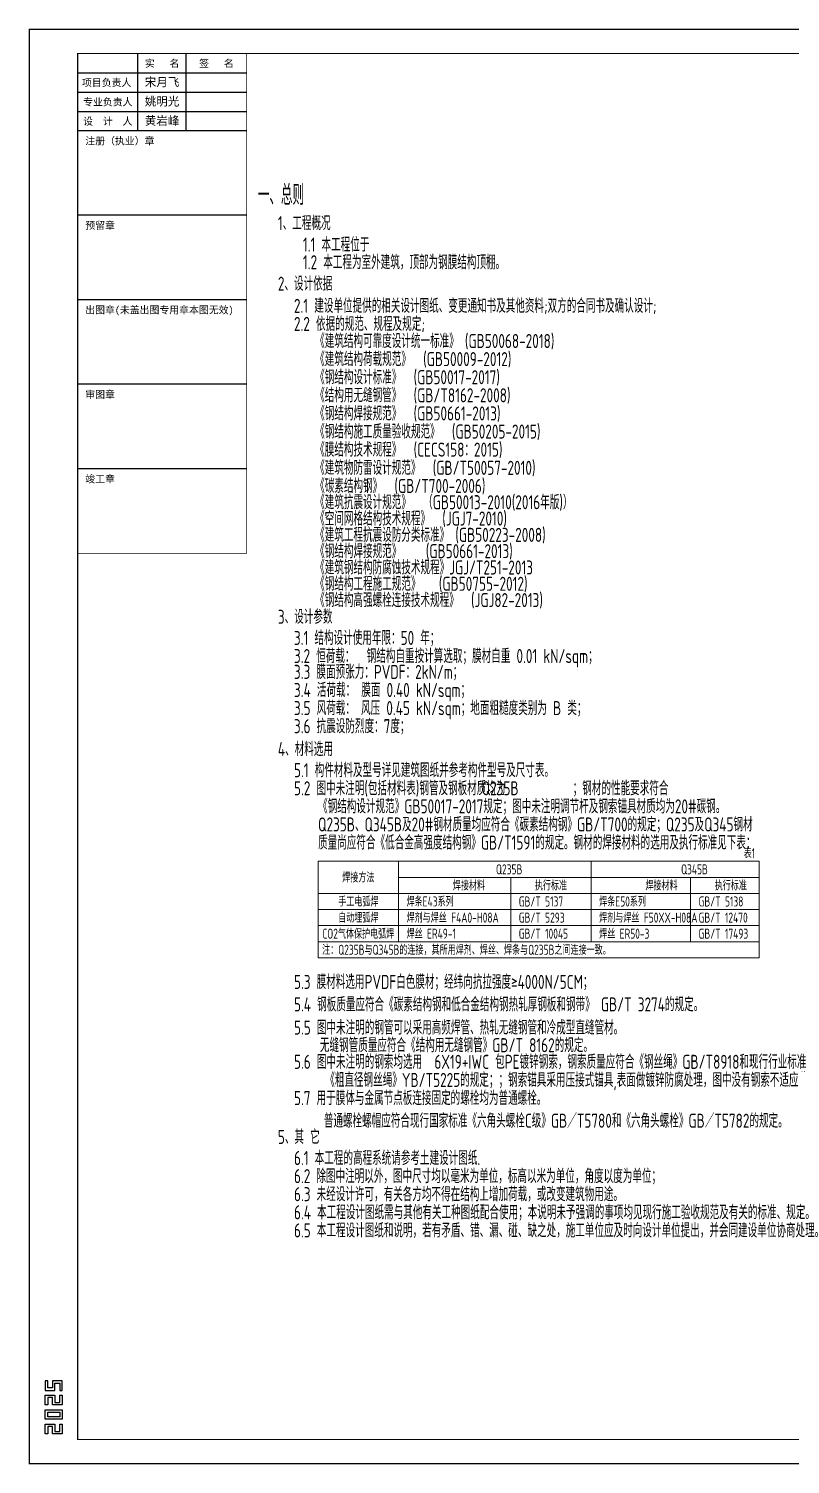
# Model space of a CAD drawing. Header units: millimetres. Extents: x -145765 to 32960, y 14307 to 133157.
# Drawn here: x -73192 to -66885, y 121059 to 132949 of the extents above; entities that cross this region are included whole.
import ezdxf
from ezdxf.enums import TextEntityAlignment as Align

# ---------------------------------------------------------------- set-up
doc = ezdxf.new("R2010")
doc.units = ezdxf.units.MM
doc.header["$LTSCALE"] = 1000
for name, color, linetype in [('0-cxFrame', 155, 'Continuous'), ('A-TEXT', 61, 'Continuous'), ('qianming', 155, 'Continuous')]:
    doc.layers.add(name, color=color, linetype=linetype)
doc.layers.add('0-cxText', color=131, linetype='Continuous', lineweight=25)
doc.layers.add('COMMENT', color=2, linetype='Continuous', lineweight=13)
doc.styles.add('cx_biaoti', font='')
doc.styles.add('cx_tuming', font='')
doc.styles.add('cx_tuqian1', font='')
doc.styles.add('DIM', font='gbenor.shx', dxfattribs={"width": 0.72, "bigfont": 'gbcbig.shx'})
doc.styles.add('图框宋体', font='', dxfattribs={"width": 0.75})
doc.styles.add('黑体', font='@TSSDENG', dxfattribs={"width": 0.9, "bigfont": '@TSSDCHN'})
doc.styles.get('cx_biaoti').set_extended_font_data('SimSun')
doc.styles.get('cx_tuming').set_extended_font_data('SimHei')
doc.styles.get('cx_tuqian1').set_extended_font_data('SimSun')
doc.styles.get('图框宋体').set_extended_font_data('SimSun')

# ---------------------------------------------------------------- blocks, each defined once
blk = doc.blocks.new('zjcx_lan_xinxi(Dragon)')
for p, q in [((7000, -3200), (0, -3200)), ((7000, -6700), (0, -6700)), ((7000, -10200), (0, -10200)), ((7000, -13700), (0, -13700)), ((7000, -17200), (0, -17200))]:
    blk.add_line(p, q)
at = {"const_width": 25}
blk.add_lwpolyline([(0, -20700), (7000, -20700), (7000, 0), (0, 0)], close=True, dxfattribs=at)
for points in [[(2500, -3200), (2500, 0)], [(4500, -3200), (4500, 0)], [(0, -800), (7000, -800)], [(0, -1600), (7000, -1600)], [(0, -2400), (7000, -2400)]]:
    blk.add_lwpolyline(points)
for points in [[(7000, -3200), (7000, 0)], [(0, -3200), (7000, -3200)], [(0, -20700), (7000, -20700), (7000, -3200)], [(0, -20700), (7000, -20700)]]:
    blk.add_lwpolyline(points, dxfattribs=at)
at = {"style": '图框宋体'}
for s, p in [('实   名', (3500, -400)), ('签   名', (5750, -400)), ('项目负责人', (1204, -1200)), ('专业负责人', (1250, -2000)), ('设  计  人', (1250, -2800))]:
    blk.add_text(s, height=300, dxfattribs=at).set_placement(p, align=Align.MIDDLE)
for s, p in [('注册（执业）章', (318, -3771)), ('预留章', (318, -7271)), ('出图章(未盖出图专用章本图无效)', (318, -10771)), ('审图章', (318, -14271)), ('竣工章', (318, -17771))]:
    blk.add_text(s, height=300, dxfattribs=at).set_placement(p)
blk = doc.blocks.new('T-信息(Dragon)')
at = {"layer": '0-cxFrame'}
blk.add_blockref('zjcx_lan_xinxi(Dragon)', (0, 0), dxfattribs=at)
at = {"layer": 'qianming', "color": 3, "style": 'cx_biaoti'}
for s, p in [('宋月飞', (3497, -1185)), ('姚明光', (3497, -1985)), ('黄岩峰', (3497, -2785))]:
    blk.add_text(s, height=350, dxfattribs=at).set_placement(p, align=Align.MIDDLE_CENTER)
blk = doc.blocks.new('TK22.A1 L(Dragon)')
at = {"layer": '0-cxFrame', "color": 7, "const_width": 0.5}
blk.add_lwpolyline([(0, 0), (-841, 0), (-841, 594), (0, 594)], close=True, dxfattribs=at)
at = {"layer": '0-cxFrame', "const_width": 0.5}
blk.add_lwpolyline([(-80, 10), (-821, 10), (-821, 584), (-80, 584)], close=True, dxfattribs=at)
at = {"layer": 'Defpoints', "color": 2}
for points in [[(-833.37, 34.37), (-834.37, 34.37), (-834.37, 30.37), (-830.37, 30.37), (-830.37, 33.37), (-828.37, 33.37), (-828.37, 30.37), (-827.37, 30.37), (-827.37, 34.37), (-831.37, 34.37), (-831.37, 31.37), (-833.37, 31.37), (-833.37, 34.37)], [(-833.37, 24.37), (-834.37, 24.37), (-834.37, 28.37), (-830.37, 28.37), (-830.37, 25.37), (-828.37, 25.37), (-828.37, 28.37), (-827.37, 28.37), (-827.37, 24.37), (-831.37, 24.37), (-831.37, 27.37), (-833.37, 27.37), (-833.37, 24.37)], [(-833.37, 12.37), (-834.37, 12.37), (-834.37, 16.37), (-830.37, 16.37), (-830.37, 13.37), (-828.37, 13.37), (-828.37, 16.37), (-827.37, 16.37), (-827.37, 12.37), (-831.37, 12.37), (-831.37, 15.37), (-833.37, 15.37), (-833.37, 12.37)]]:
    blk.add_lwpolyline(points, dxfattribs=at)
for points in [[(-834.37, 18.37), (-834.37, 22.37), (-827.37, 22.37), (-827.37, 18.37)], [(-833.37, 19.37), (-833.37, 21.37), (-828.37, 21.37), (-828.37, 19.37)]]:
    blk.add_lwpolyline(points, close=True, dxfattribs=at)
at = {"layer": '0-cxFrame', "xscale": 0.01, "yscale": 0.01, "zscale": 0.01}
blk.add_blockref('T-信息(Dragon)', (-821, 584), dxfattribs=at)
at = {"style": '黑体', "flags": 4}
blk.add_attdef('图幅', text='', height=3.3, dxfattribs=at).set_placement((-40, 3), align=Align.RIGHT)
at = {"layer": '0-cxText', "flags": 4}
for tag, height, style, p in [('建设单位', 3.5, 'cx_tuming', (-45, 240)), ('项目名称', 3.5, 'cx_tuming', (-45, 210)), ('子项名称', 3.5, 'cx_tuming', (-45, 180)), ('工程编号', 3.3, 'cx_tuqian1', (-35, 165)), ('图名1', 3.5, 'cx_tuming', (-45, 87)), ('图名2', 3.5, 'cx_tuming', (-45, 79)), ('图名3', 3.5, 'cx_tuming', (-45, 71)), ('出图日期', 3.3, 'cx_tuqian1', (-39, 60)), ('专业', 3.3, 'cx_tuqian1', (-55, 52)), ('图号', 3.3, 'cx_tuqian1', (-55, 44)), ('版次', 3.3, 'cx_tuqian1', (-20, 44))]:
    blk.add_attdef(tag, text='', height=height, dxfattribs=dict(at, style=style)).set_placement(p, align=Align.MIDDLE)
at = {"layer": 'Defpoints', "color": 6, "flags": 4}
for tag, height, style, p in [('tufu', 3.3, '黑体', (-12, 12)), ('dwfname', 4, 'cx_tuqian1', (-80, 3))]:
    blk.add_attdef(tag, text='', height=height, dxfattribs=dict(at, style=style)).set_placement(p, align=Align.RIGHT)

msp = doc.modelspace()

# ---------------------------------------------------------------- linework, layer by layer
at = {"layer": 'COMMENT', "lineweight": 9}
for p, q in [((-70129, 126053.3), (-70129, 125387.1)), ((-68533.9, 126053.3), (-68533.9, 125387.1)), ((-70129, 125920.1), (-67142.6, 125920.1)), ((-69200.1, 125920.1), (-69200.1, 125387.1)), ((-67710.7, 125920.1), (-67710.7, 125387.1)), ((-70795.2, 125786.8), (-67142.6, 125786.8)), ((-70795.2, 125653.6), (-67142.6, 125653.6)), ((-70795.2, 125520.3), (-67142.6, 125520.3)), ((-70795.2, 125387.1), (-67142.6, 125387.1))]:
    msp.add_line(p, q, dxfattribs=at)
msp.add_lwpolyline([(-70795.2, 125253.8), (-67142.6, 125253.8), (-67142.6, 126053.3), (-70795.2, 126053.3)], close=True, dxfattribs=at)

# ---------------------------------------------------------------- block references
at = {"layer": '0-cxFrame', "xscale": 20, "yscale": 20, "zscale": 20}
msp.add_blockref('TK22.A1 L(Dragon)', (-56367, 121064), dxfattribs=at)

# ---------------------------------------------------------------- texts
at = {"layer": 'A-TEXT', "lineweight": 9, "style": 'DIM', "width": 0.8}
for s, height, p in [('一、总则', 166.56, (-71294.9, 131571.9)), ('1、工程概况', 116.59, (-71128.4, 131338.7)), ('1.1 本工程位于', 116.59, (-70920.7, 131161)), ('1.2 本工程为室外建筑，顶部为钢膜结构顶棚。', 116.593, (-70920.7, 131014.9)), ('2、设计依据', 116.59, (-71128.4, 130837)), ('2.1 建设单位提供的相关设计图纸、变更通知书及其他资料;双方的合同书及确认设计;', 116.593, (-70995.1, 130653.8)), ('2.2 依据的规范、规程及规定;', 116.593, (-70995.1, 130503.9)), ('《建筑结构可靠度设计统一标准》 (GB50068-2018)', 116.593, (-70819.5, 130362.3)), ('《建筑结构荷载规范》  (GB50009-2012)', 116.593, (-70819.5, 130212.4)), ('《钢结构设计标准》  (GB50017-2017)', 116.593, (-70819.5, 130062.5)), ('《结构用无缝钢管》  (GB/T8162-2008)', 116.593, (-70819.5, 129912.9)), ('《钢结构焊接规范》  (GB50661-2013)', 116.593, (-70819.5, 129762.5)), ('《钢结构施工质量验收规范》  (GB50205-2015)', 116.593, (-70819.5, 129612.6)), ('《膜结构技术规程》  (CECS158：2015)', 116.593, (-70819.5, 129462.7)), ('《建筑物防雷设计规范》  (GB/T50057-2010)', 116.593, (-70819.5, 129312.1)), ('《碳素结构钢》  (GB/T700-2006)', 116.593, (-70819.5, 129162.2)), ('《建筑抗震设计规范》  （GB50013-2010(2016年版)）', 116.593, (-70819.5, 129027.1)), ('《空间网格结构技术规程》  (JGJ7-2010)', 116.593, (-70819.5, 128892)), ('《建筑工程抗震设防分类标准》 (GB50223-2008)', 116.593, (-70819.5, 128756.9)), ('《钢结构焊接规范》    (GB50661-2013)', 116.593, (-70819.5, 128621.8)), ('《建筑钢结构防腐蚀技术规程》JGJ/T251-2013', 116.593, (-70819.5, 128486.7)), ('《钢结构工程施工规范》   (GB50755-2012)', 116.593, (-70819.5, 128351.6)), ('《钢结构高强螺栓连接技术规程》  (JGJ82-2013)', 116.593, (-70819.5, 128216.5)), ('3、设计参数', 116.59, (-71128.4, 128078.2)), ('3.1 结构设计使用年限：50 年；', 116.593, (-70995.1, 127903.3)), ('3.2 恒荷载：  钢结构自重按计算选取；膜材自重 0.01 kN/sqm；', 116.593, (-70995.1, 127753.4)), ('3.3 膜面预张力：PVDF：2kN/m；', 116.593, (-70995.1, 127621.8)), ('3.4 活荷载： 膜面 0.40 kN/sqm；', 116.593, (-70995.1, 127471.9)), ('3.5 风荷载： 风压 0.45 kN/sqm；地面粗糙度类别为 B 类；', 116.593, (-70995.1, 127322)), ('3.6 抗震设防烈度：7度；', 116.593, (-70995.1, 127172.1)), ('4、材料选用', 116.59, (-71128.4, 126982.9)), ('5.1 构件材料及型号详见建筑图纸并参考构件型号及尺寸表。', 116.593, (-70995.1, 126808)), ('5.2 图中未注明(包括材料表)钢管及钢板材质均为           ；钢材的性能要求符合', 116.593, (-70995.1, 126658.1)), ('Q235B', 116.59, (-69439.9, 126658.1)), ('《钢结构设计规范》GB50017-2017规定；图中未注明调节杆及钢索锚具材质均为20#碳钢。', 116.593, (-70795.4, 126508.2)), ('Q235B、Q345B及20#钢材质量均应符合《碳素结构钢》GB/T700的规定；Q235及Q345钢材', 116.593, (-70795.4, 126358.3)), ('质量尚应符合《低合金高强度结构钢》GB/T1591的规定。钢材的焊接材料的选用及执行标准见下表：', 116.593, (-70795.4, 126208.4)), ('焊条E43系列', 83.28, (-70062.4, 125720.2)), ('GB/T 5137', 83.28, (-69133.5, 125720.2)), ('焊条E50系列', 83.28, (-68467.3, 125720.2)), ('GB/T 5138', 83.28, (-67644.1, 125720.2)), ('焊剂与焊丝 F4A0-H08A', 83.28, (-70062.4, 125586.9)), ('GB/T 5293', 83.28, (-69133.5, 125586.9)), ('焊剂与焊丝 F50XX-H08A', 83.28, (-68467.3, 125586.9)), ('GB/T 12470', 83.28, (-67644.1, 125586.9)), ('焊丝 ER49-1', 83.28, (-70062.4, 125453.7)), ('GB/T 10045', 83.28, (-69133.5, 125453.7)), ('焊丝 ER50-3', 83.28, (-68467.3, 125453.7)), ('GB/T 17493', 83.28, (-67644.1, 125453.7)), ('注：Q235B与Q345B的连接，其所用焊剂、焊丝、焊条与Q235B之间连接一致。', 83.28, (-70761.9, 125320.4)), ('5.3 膜材料选用PVDF白色膜材；经纬向抗拉强度≥4000N/5CM；', 116.593, (-70995.1, 125054.1)), ('5.4 钢板质量应符合《碳素结构钢和低合金结构钢热轧厚钢板和钢带》 GB/T 3274的规定。', 116.593, (-70995.1, 124867.8)), ('5.5 图中未注明的钢管可以采用高频焊管、热轧无缝钢管和冷成型直缝管材。', 116.593, (-70995.1, 124675.9)), ('无缝钢管质量应符合《结构用无缝钢管》GB/T 8162的规定。', 116.593, (-70780.3, 124530.3)), ('5.6 图中未注明的钢索均选用  6X19+IWC 包PE镀锌钢索，钢索质量应符合《钢丝绳》GB/T8918和现行行业标准', 116.593, (-70995.1, 124392.2)), ('《粗直径钢丝绳》YB/T5225的规定；；钢索锚具采用压接式锚具,表面做镀锌防腐处理，图中没有钢索不适应此说明。', 116.593, (-70735.9, 124242.3)), ('5.7 用于膜体与金属节点板连接固定的螺栓均为普通螺栓。', 116.593, (-70995.1, 124092.1)), ('普通螺栓螺帽应符合现行国家标准《六角头螺栓C级》GB／T5780和《六角头螺栓》GB／T5782的规定。', 116.593, (-70748, 123904.4)), ('5、其 它', 116.59, (-71128.4, 123770.5)), ('6.1 本工程的高程系统请参考土建设计图纸.', 116.593, (-70995.1, 123595.6)), ('6.2 除图中注明以外，图中尺寸均以毫米为单位，标高以米为单位，角度以度为单位；', 116.593, (-70995.1, 123445.7)), ('6.3 未经设计许可，有关各方均不得在结构上增加荷载，或改变建筑物用途。', 116.593, (-70995.1, 123295.8)), ('6.4 本工程设计图纸需与其他有关工种图纸配合使用；本说明未予强调的事项均见现行施工验收规范及有关的标准、规定。', 116.593, (-70995.1, 123145.9)), ('6.5 本工程设计图纸和说明，若有矛盾、错、漏、碰、缺之处，施工单位应及时向设计单位提出，并会同建设单位协商处理。', 116.593, (-70995.1, 122996))]:
    msp.add_text(s, height=height, dxfattribs=at).set_placement(p, align=Align.MIDDLE_LEFT)
msp.add_text('表1', height=83.28, dxfattribs=at).set_placement((-67175.9, 126119.9), align=Align.MIDDLE_RIGHT)
for s, p in [('焊接方法', (-70462.1, 125920.1)), ('Q235B', (-69212.9, 125986.7)), ('Q345B', (-67678.6, 125986.7)), ('焊接材料', (-69546, 125853.4)), ('执行标准', (-68867, 125853.4)), ('焊接材料', (-67950.9, 125853.4)), ('执行标准', (-67377.6, 125853.4)), ('手工电弧焊', (-70462.1, 125720.2)), ('自动埋弧焊', (-70462.1, 125586.9)), ('CO2气体保护电弧焊', (-70462.1, 125453.7))]:
    msp.add_text(s, height=83.28, dxfattribs=at).set_placement(p, align=Align.MIDDLE_CENTER)

doc.saveas('drawing.dxf')
